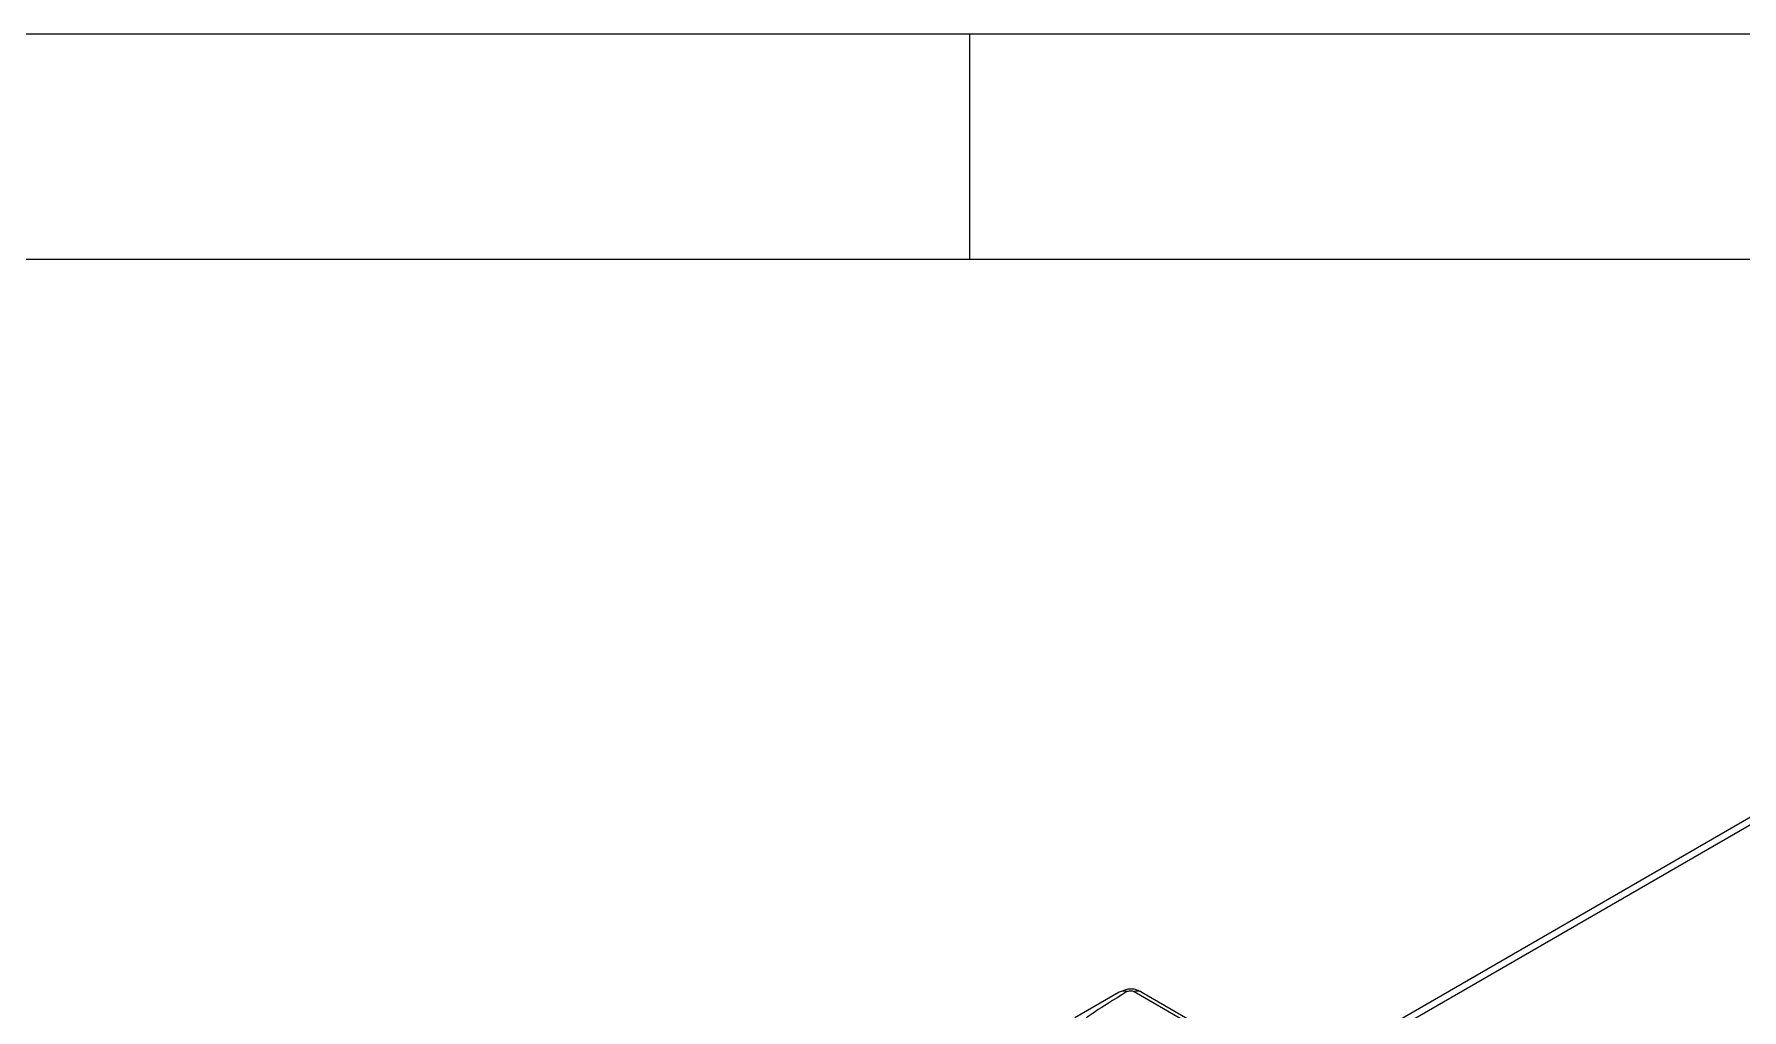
# Paper-space layout '시트2-ENG' of a CAD drawing. Header units: millimetres. Extents: x 5 to 415, y 5 to 292.
# Drawn here: x 339.24 to 377.12, y 270.36 to 292 of the extents above; entities that cross this region are included whole.
import ezdxf

# ---------------------------------------------------------------- set-up
doc = ezdxf.new("R2010")
doc.units = ezdxf.units.MM

psp = doc.layouts.new('시트2-ENG')

# ---------------------------------------------------------------- linework, layer by layer
at = {"color": 7, "linetype": 'Continuous', "lineweight": 18}
for p, q in [((415, 292), (5, 292)), ((360, 287), (360, 292)), ((410.25, 287), (10, 287)), ((390.726, 282.377), (367.202, 268.798)), ((363.309, 270.756), (362.324, 270.188)), ((363.479, 270.817), (363.312, 270.757)), ((363.64, 270.767), (365.036, 269.961)), ((363.809, 270.756), (365.206, 269.95))]:
    psp.add_line(p, q, dxfattribs=at)
at = {"color": 8, "linetype": 'Continuous', "lineweight": 18}
psp.add_line((390.717, 282.203), (367.349, 268.713), dxfattribs=at)
psp.add_arc((363.407, 270.568), 0.212, 69.2973, 117.3726, dxfattribs=at)
at = {"color": 7, "linetype": 'Continuous', "lineweight": 18}
psp.add_arc((363.712, 270.569), 0.211, 62.523, 110.0342, dxfattribs=at)
psp.add_ellipse((403.088, 293.143), major_axis=(40.514, 22.978), ratio=0.007557, start_param=2.925079, end_param=3.146034, dxfattribs=at)
for points, knots in [([(363.804, 270.752), (363.771, 270.771), (363.701, 270.811), (363.586, 270.827), (363.511, 270.82), (363.479, 270.817)], [0, 0, 0, 0, 0.3364515, 0.715551, 1, 1, 1, 1]), ([(363.482, 270.766), (363.491, 270.771), (363.51, 270.78), (363.546, 270.787), (363.583, 270.786), (363.616, 270.779), (363.633, 270.771), (363.64, 270.767)], [0, 0, 0, 0, 0.209529, 0.419059, 0.628588, 0.838117, 1, 1, 1, 1])]:
    psp.add_open_spline(points, degree=3, knots=knots, dxfattribs=at)

doc.saveas('drawing.dxf')
